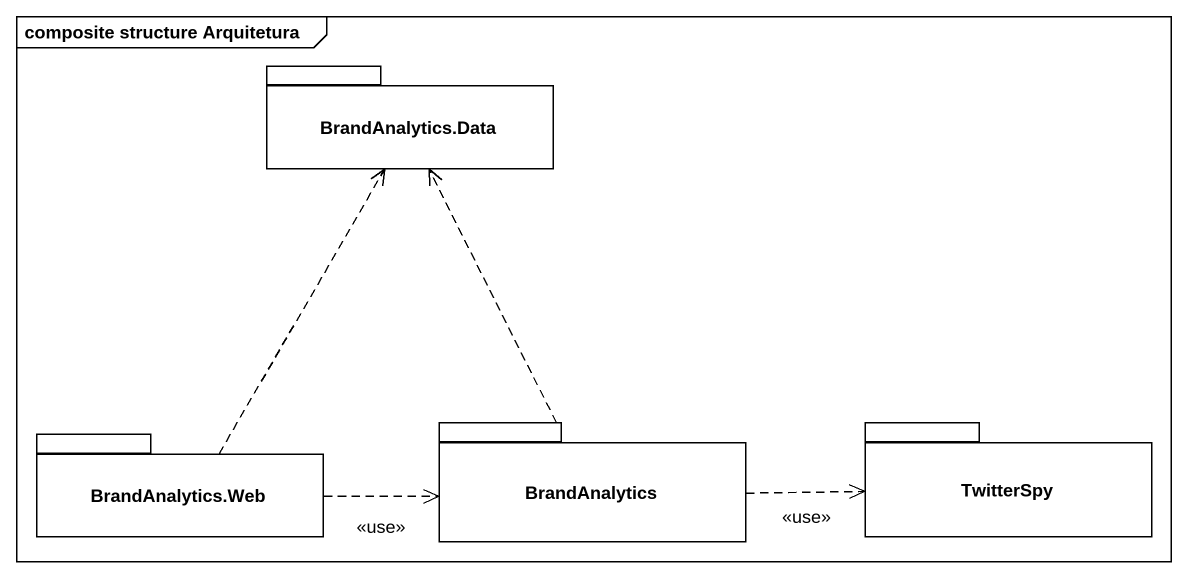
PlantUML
@startuml
mainframe composite structure Arquitetura
package "BrandAnalytics.Data" as BrandAnalytics_Data {
}
package "BrandAnalytics.Web" as BrandAnalytics_Web {
}
package BrandAnalytics {
}
package TwitterSpy {
}
BrandAnalytics_Web .up.> BrandAnalytics_Data
BrandAnalytics_Web .right.> BrandAnalytics : <<use>>
BrandAnalytics .up.> BrandAnalytics_Data
BrandAnalytics .right.> TwitterSpy : <<use>>
@enduml
